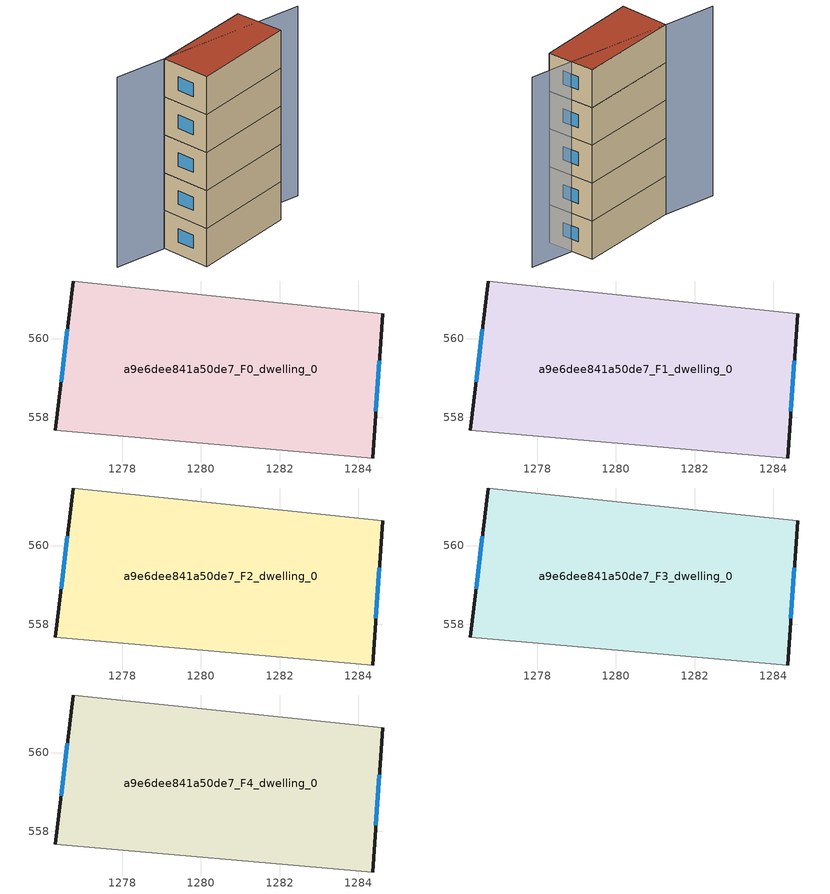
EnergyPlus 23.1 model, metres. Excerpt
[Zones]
a9e6dee841a50de7_F0_dwelling_0
 floor ground (EU_floor_Construction): 1284.63,560.63 1284.37,556.96 1276.3,557.67 1276.76,561.46 z0
 wall outside (EU_wall_Construction): 1284.37,556.96 1284.63,560.63 / 1276.76,561.46 1276.3,557.67 z0:3
 wall adiabatic (EU_wall_Construction): 1276.3,557.67 1284.37,556.96 / 1284.63,560.63 1276.76,561.46 z0:3
 window (EU_Window_Construction): 1284.45,558.16 1284.54,559.44 / 1276.61,560.23 1276.45,558.91 z0.98:2.02
a9e6dee841a50de7_F1_dwelling_0
 floor to a9e6dee841a50de7_F0_dwelling_0 (EU_floor_Construction): 1284.63,560.63 1284.37,556.96 1276.3,557.67 1276.76,561.46 z3
 wall outside (EU_wall_Construction): 1284.37,556.96 1284.63,560.63 / 1276.76,561.46 1276.3,557.67 z3:6
 wall adiabatic (EU_wall_Construction): 1276.3,557.67 1284.37,556.96 / 1284.63,560.63 1276.76,561.46 z3:6
 window (EU_Window_Construction): 1284.45,558.16 1284.54,559.44 / 1276.61,560.23 1276.45,558.91 z3.98:5.02
a9e6dee841a50de7_F2_dwelling_0
 floor to a9e6dee841a50de7_F1_dwelling_0 (EU_floor_Construction): 1284.63,560.63 1284.37,556.96 1276.3,557.67 1276.76,561.46 z6
 wall outside (EU_wall_Construction): 1284.37,556.96 1284.63,560.63 / 1276.76,561.46 1276.3,557.67 z6:9
 wall adiabatic (EU_wall_Construction): 1276.3,557.67 1284.37,556.96 / 1284.63,560.63 1276.76,561.46 z6:9
 window (EU_Window_Construction): 1284.45,558.16 1284.54,559.44 / 1276.61,560.23 1276.45,558.91 z6.98:8.02
a9e6dee841a50de7_F3_dwelling_0
 floor to a9e6dee841a50de7_F2_dwelling_0 (EU_floor_Construction): 1284.63,560.63 1284.37,556.96 1276.3,557.67 1276.76,561.46 z9
 wall outside (EU_wall_Construction): 1284.37,556.96 1284.63,560.63 / 1276.76,561.46 1276.3,557.67 z9:12
 wall adiabatic (EU_wall_Construction): 1276.3,557.67 1284.37,556.96 / 1284.63,560.63 1276.76,561.46 z9:12
 window (EU_Window_Construction): 1284.45,558.16 1284.54,559.44 / 1276.61,560.23 1276.45,558.91 z9.98:11.02
a9e6dee841a50de7_F4_dwelling_0
 floor to a9e6dee841a50de7_F3_dwelling_0 (EU_floor_Construction): 1284.63,560.63 1284.37,556.96 1276.3,557.67 1276.76,561.46 z12
 wall outside (EU_wall_Construction): 1284.37,556.96 1284.63,560.63 / 1276.76,561.46 1276.3,557.67 z12:15
 wall adiabatic (EU_wall_Construction): 1276.3,557.67 1284.37,556.96 / 1284.63,560.63 1276.76,561.46 z12:15
 window (EU_Window_Construction): 1284.45,558.16 1284.54,559.44 / 1276.61,560.23 1276.45,558.91 z12.98:14.02
 roof outside (EU_roof_Construction): 1284.37,556.96 1284.63,560.63 1276.76,561.46 1276.3,557.67 z15
shading: 1287.74,557.8 1272.88,562.75 z0:15
[Building]
EU S2 Campaign: North Axis=0; Terrain=City; Solar Distribution=FullExterior
[Site:Location]
Bologna: Latitude=44.5; Longitude=11.25; Time Zone=1; Elevation=37
[SizingPeriod:WeatherFileDays]
AnnualSizingPeriod: Begin Month=1; Begin Day of Month=1; End Month=12; End Day of Month=31; Day of Week for Start Day=Monday; Use Weather File Daylight Saving Period=No; Use Weather File Rain and Snow Indicators=No
[MATERIAL]
EU_InternalMass_Material: Roughness=MediumRough; Thickness=0.1; Conductivity=1; Density=1800; Specific Heat=900; Thermal Absorptance=0.9; Solar Absorptance=0.7; Visible Absorptance=0.7
[MATERIAL:NOMASS] Roughness=MediumRough; Thermal Absorptance=0.9; Solar Absorptance=0.7; Visible Absorptance=0.7
Name | Thermal Resistance
EU_wall_NoMass | 0.905828
EU_roof_NoMass | 0.37593
EU_floor_NoMass | 0.67114
[WINDOWMATERIAL:SIMPLEGLAZINGSYSTEM]
EU_Window_SimpleGlazing: UFactor=4.52486; Solar Heat Gain Coefficient=0.85; Visible Transmittance=0.85
[CONSTRUCTION]
EU_wall_Construction: EU_wall_NoMass
EU_roof_Construction: EU_roof_NoMass
EU_floor_Construction: EU_floor_NoMass
EU_Window_Construction: EU_Window_SimpleGlazing
EU_InternalMass_Construction: EU_InternalMass_Material
[ZONE] Type=1; Multiplier=1; Ceiling Height=autocalculate; Floor Area=autocalculate; Part of Total Floor Area=Yes
Name | Volume
a9e6dee841a50de7_F0_dwelling_0 | 90.0161
a9e6dee841a50de7_F1_dwelling_0; a9e6dee841a50de7_F2_dwelling_0; a9e6dee841a50de7_F3_dwelling_0; a9e6dee841a50de7_F4_dwelling_0 | 90.0168
[INTERNALMASS] Construction=EU_InternalMass_Construction; Surface Area=30.0053
Name | Zone or ZoneList
a9e6dee841a50de7_F0_dwelling_0_EU_InternalMass | a9e6dee841a50de7_F0_dwelling_0
a9e6dee841a50de7_F1_dwelling_0_EU_InternalMass | a9e6dee841a50de7_F1_dwelling_0
a9e6dee841a50de7_F2_dwelling_0_EU_InternalMass | a9e6dee841a50de7_F2_dwelling_0
a9e6dee841a50de7_F3_dwelling_0_EU_InternalMass | a9e6dee841a50de7_F3_dwelling_0
a9e6dee841a50de7_F4_dwelling_0_EU_InternalMass | a9e6dee841a50de7_F4_dwelling_0
[OTHEREQUIPMENT] Fuel Type=Electricity; Design Level Calculation Method=Watts/Area; Power per Zone Floor Area=1; Fraction Latent=0; Fraction Radiant=0; Fraction Lost=0; Carbon Dioxide Generation Rate=0; EndUse Subcategory=EU_Step8_InternalGains
Name | Zone or ZoneList or Space or SpaceList | Schedule
EU_Step8_InternalGain_a9e6dee841a50de7_F0_dwelling_0_f000 | a9e6dee841a50de7_F0_dwelling_0 | EU_Step8_GainSchedule_a9e6dee841a50de7_F0_dwelling_0_f000
EU_Step8_InternalGain_a9e6dee841a50de7_F1_dwelling_0_f000 | a9e6dee841a50de7_F1_dwelling_0 | EU_Step8_GainSchedule_a9e6dee841a50de7_F1_dwelling_0_f000
EU_Step8_InternalGain_a9e6dee841a50de7_F2_dwelling_0_f000 | a9e6dee841a50de7_F2_dwelling_0 | EU_Step8_GainSchedule_a9e6dee841a50de7_F2_dwelling_0_f000
EU_Step8_InternalGain_a9e6dee841a50de7_F3_dwelling_0_f000 | a9e6dee841a50de7_F3_dwelling_0 | EU_Step8_GainSchedule_a9e6dee841a50de7_F3_dwelling_0_f000
EU_Step8_InternalGain_a9e6dee841a50de7_F4_dwelling_0_f000 | a9e6dee841a50de7_F4_dwelling_0 | EU_Step8_GainSchedule_a9e6dee841a50de7_F4_dwelling_0_f000
[ZONEVENTILATION:DESIGNFLOWRATE] Schedule=EU_AlwaysOn; Design Flow Rate Calculation Method=AirChanges/Hour; Air Changes per Hour=0.73129; Ventilation Type=Natural; Fan Pressure Rise=0; Fan Total Efficiency=1; Constant Term Coefficient=1; Temperature Term Coefficient=0; Velocity Term Coefficient=0; Velocity Squared Term Coefficient=0; Minimum Indoor Temperature=-100; Maximum Indoor Temperature=100; Delta Temperature=-100; Minimum Outdoor Temperature=-100; Maximum Outdoor Temperature=100; Maximum Wind Speed=40
Name | Zone or ZoneList or Space or SpaceList
EU_ConstantAir_a9e6dee841a50de7_F0_dwelling_0 | a9e6dee841a50de7_F0_dwelling_0
EU_ConstantAir_a9e6dee841a50de7_F1_dwelling_0 | a9e6dee841a50de7_F1_dwelling_0
EU_ConstantAir_a9e6dee841a50de7_F2_dwelling_0 | a9e6dee841a50de7_F2_dwelling_0
EU_ConstantAir_a9e6dee841a50de7_F3_dwelling_0 | a9e6dee841a50de7_F3_dwelling_0
EU_ConstantAir_a9e6dee841a50de7_F4_dwelling_0 | a9e6dee841a50de7_F4_dwelling_0
[HVACTEMPLATE:THERMOSTAT] Constant Heating Setpoint=20; Constant Cooling Setpoint=50
EU_HeatOnly_a9e6dee841a50de7_F0_dwelling_0; EU_HeatOnly_a9e6dee841a50de7_F1_dwelling_0; EU_HeatOnly_a9e6dee841a50de7_F2_dwelling_0; EU_HeatOnly_a9e6dee841a50de7_F3_dwelling_0; EU_HeatOnly_a9e6dee841a50de7_F4_dwelling_0
[HVACTEMPLATE:ZONE:IDEALLOADSAIRSYSTEM] System Availability Schedule=EU_AlwaysOn; Maximum Heating Supply Air Temperature=50; Minimum Cooling Supply Air Temperature=13; Maximum Heating Supply Air Humidity Ratio=0.0156; Minimum Cooling Supply Air Humidity Ratio=0.0077; Heating Limit=NoLimit; Cooling Limit=NoLimit; Heating Availability Schedule=EU_AlwaysOn; Cooling Availability Schedule=EU_CoolingOff; Dehumidification Control Type=ConstantSensibleHeatRatio; Cooling Sensible Heat Ratio=0.7; Dehumidification Setpoint=60; Humidification Control Type=None; Humidification Setpoint=30; Outdoor Air Method=None; Outdoor Air Flow Rate per Person=0.00944; Outdoor Air Flow Rate per Zone Floor Area=0; Outdoor Air Flow Rate per Zone=0; Demand Controlled Ventilation Type=None; Outdoor Air Economizer Type=NoEconomizer; Heat Recovery Type=None; Sensible Heat Recovery Effectiveness=0.7; Latent Heat Recovery Effectiveness=0.65
Name | Template Thermostat
a9e6dee841a50de7_F0_dwelling_0 | EU_HeatOnly_a9e6dee841a50de7_F0_dwelling_0
a9e6dee841a50de7_F1_dwelling_0 | EU_HeatOnly_a9e6dee841a50de7_F1_dwelling_0
a9e6dee841a50de7_F2_dwelling_0 | EU_HeatOnly_a9e6dee841a50de7_F2_dwelling_0
a9e6dee841a50de7_F3_dwelling_0 | EU_HeatOnly_a9e6dee841a50de7_F3_dwelling_0
a9e6dee841a50de7_F4_dwelling_0 | EU_HeatOnly_a9e6dee841a50de7_F4_dwelling_0
[SIZING:ZONE] Zone Cooling Design Supply Air Temperature Input Method=SupplyAirTemperature; Zone Cooling Design Supply Air Temperature=13; Zone Heating Design Supply Air Temperature Input Method=SupplyAirTemperature; Zone Heating Design Supply Air Temperature=50; Zone Cooling Design Supply Air Humidity Ratio=0.008; Zone Heating Design Supply Air Humidity Ratio=0.008; Cooling Design Air Flow Method=DesignDay; Cooling Design Air Flow Rate=0; Cooling Minimum Air Flow per Zone Floor Area=0.000762; Cooling Minimum Air Flow=0; Cooling Minimum Air Flow Fraction=0.2; Heating Design Air Flow Method=DesignDay; Heating Design Air Flow Rate=0; Heating Maximum Air Flow per Zone Floor Area=0.002032; Heating Maximum Air Flow=0.141576; Heating Maximum Air Flow Fraction=0.3; Account for Dedicated Outdoor Air System=No; Dedicated Outdoor Air System Control Strategy=NeutralSupplyAir; Dedicated Outdoor Air Low Setpoint Temperature for Design=autosize; Dedicated Outdoor Air High Setpoint Temperature for Design=autosize; Zone Load Sizing Method=Sensible Load Only No Latent Load; Zone Latent Cooling Design Supply Air Humidity Ratio Input Method=HumidityRatioDifference; Zone Cooling Design Supply Air Humidity Ratio Difference=0.005; Zone Latent Heating Design Supply Air Humidity Ratio Input Method=HumidityRatioDifference; Zone Humidification Design Supply Air Humidity Ratio Difference=0.005
a9e6dee841a50de7_F0_dwelling_0; a9e6dee841a50de7_F1_dwelling_0; a9e6dee841a50de7_F2_dwelling_0; a9e6dee841a50de7_F3_dwelling_0; a9e6dee841a50de7_F4_dwelling_0
[SCHEDULE:CONSTANT]
Name | Hourly Value
EU_AlwaysOn | 1
EU_CoolingOff | 0
[SCHEDULE:FILE] Column Number=1; Rows to Skip at Top=0; Number of Hours of Data=8760; Column Separator=Comma; Interpolate to Timestep=No; Minutes per Item=60; Adjust Schedule for Daylight Savings=Yes
Name | File
EU_Step8_GainSchedule_a9e6dee841a50de7_F0_dwelling_0_f000 | ../../schedules/a9e6dee841a50de7/a9e6dee841a50de7_F0_dwelling_0_f000_gain.csv
EU_Step8_GainSchedule_a9e6dee841a50de7_F1_dwelling_0_f000 | ../../schedules/a9e6dee841a50de7/a9e6dee841a50de7_F1_dwelling_0_f000_gain.csv
EU_Step8_GainSchedule_a9e6dee841a50de7_F2_dwelling_0_f000 | ../../schedules/a9e6dee841a50de7/a9e6dee841a50de7_F2_dwelling_0_f000_gain.csv
EU_Step8_GainSchedule_a9e6dee841a50de7_F3_dwelling_0_f000 | ../../schedules/a9e6dee841a50de7/a9e6dee841a50de7_F3_dwelling_0_f000_gain.csv
EU_Step8_GainSchedule_a9e6dee841a50de7_F4_dwelling_0_f000 | ../../schedules/a9e6dee841a50de7/a9e6dee841a50de7_F4_dwelling_0_f000_gain.csv
